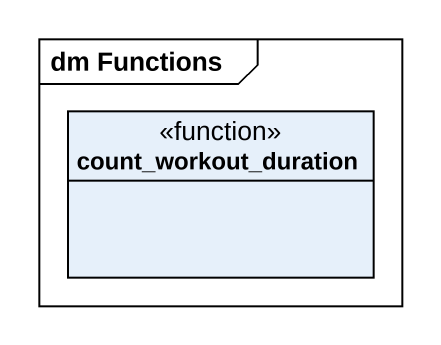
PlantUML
@startuml
mainframe dm Functions
hide circle
hide empty members
class count_workout_duration <<function>>
@enduml
